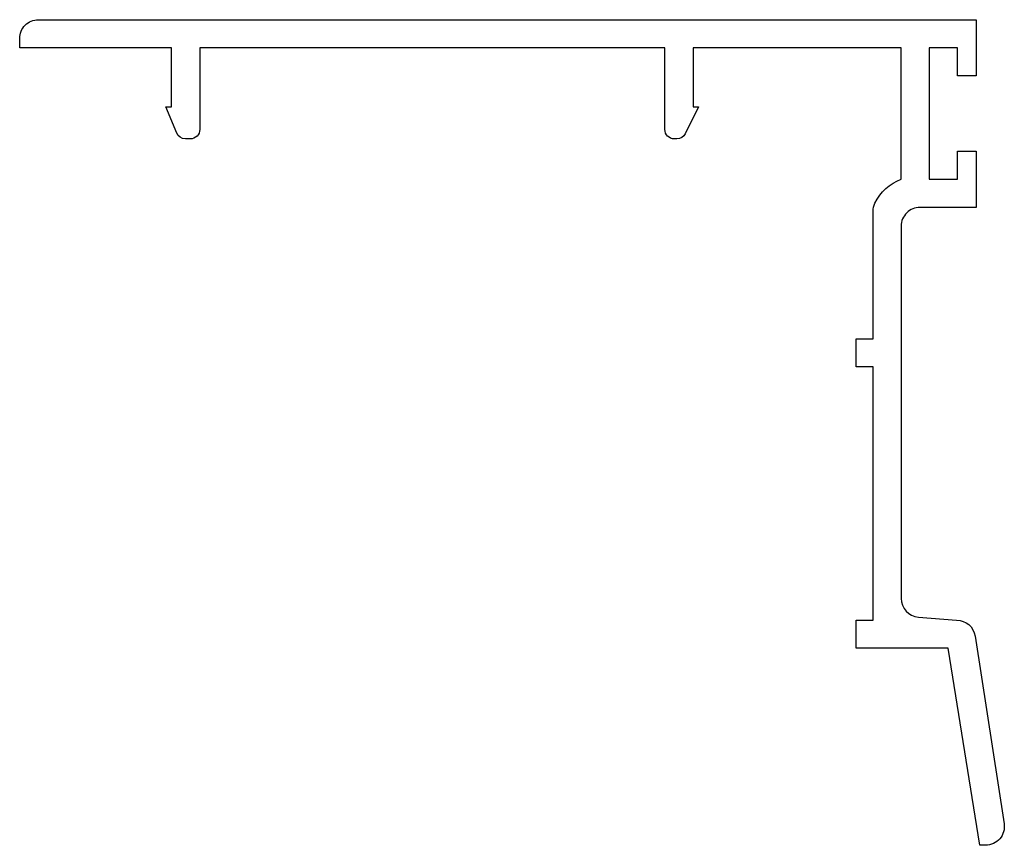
# Model space of a CAD drawing. Extents: x 223.5 to 276, y 227.8 to 271.8.
import ezdxf

# ---------------------------------------------------------------- set-up
doc = ezdxf.new("R2010")
doc.units = 0
doc.layers.add('ANA', color=220, linetype='CONTINUOUS')

msp = doc.modelspace()

# ---------------------------------------------------------------- linework, layer by layer
at = {"layer": 'ANA'}
msp.add_lwpolyline([(257.94, 270.327), (233.14, 270.327), (233.14, 265.977, -0.414214), (232.64, 265.477), (232.375, 265.477, -0.303796), (231.913, 265.787), (231.34, 267.177), (231.64, 267.177), (231.64, 270.327), (223.54, 270.327), (223.54, 270.827, -0.414214), (224.54, 271.827), (274.54, 271.827), (274.54, 268.827), (273.54, 268.827), (273.54, 270.327), (272.04, 270.327), (272.04, 263.327), (273.54, 263.327), (273.54, 264.827), (274.54, 264.827), (274.54, 261.827), (271.54, 261.827, 0.414214), (270.54, 260.827), (270.54, 240.989, 0.390691), (271.459, 239.993), (273.495, 239.827, -0.370037), (274.483, 238.98), (276.026, 228.98, -0.459814), (275.038, 227.827), (274.74, 227.827), (273.04, 238.327), (268.14, 238.327), (268.14, 239.827), (269.04, 239.827), (269.04, 253.327), (268.14, 253.327), (268.14, 254.827), (269.04, 254.827), (269.04, 261.617, -0.114234), (269.141, 262.057, -0.191389), (270.54, 263.327), (270.54, 270.327), (259.44, 270.327), (259.44, 267.177), (259.74, 267.177), (259.024, 265.753, -0.283518), (258.577, 265.477), (258.44, 265.477, -0.414214), (257.94, 265.977)], format="xyb", close=True, dxfattribs=at)

doc.saveas('drawing.dxf')
